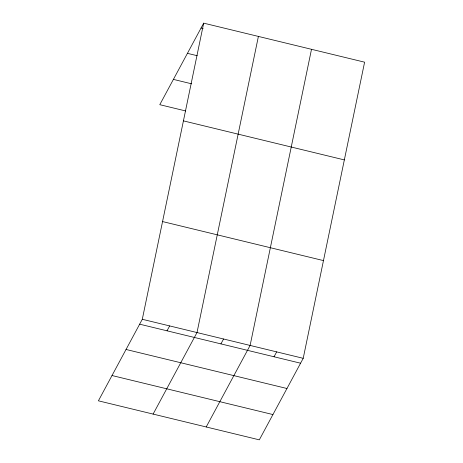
<?xml version="1.0" encoding="UTF-8"?>
<svg xmlns="http://www.w3.org/2000/svg" width="463" height="463" viewBox="0 0 463 463"><rect width="100%" height="100%" fill="white"/><g stroke="black" fill="none" stroke-linecap="round" stroke-linejoin="round"><path stroke-width="0.69" d="M142.297 319.285L203.685 23.15L364.601 62.181L303.213 358.316L259.315 439.85L98.399 400.819L142.297 319.285L303.213 358.316M258.4 36.421L197.006 332.556L153.108 414.09M311.501 49.304L250.113 345.439L206.209 426.967M203.685 23.15L159.787 104.684L185.738 110.975M167.016 330.814L169.655 325.923M220.926 343.893L223.56 338.997M274.027 356.77L276.66 351.88M201.052 28.046L203.159 28.556M187.434 53.338L197.255 55.716M173.405 79.393L191.641 83.815M183.429 120.872L344.345 159.909M162.554 221.563L323.469 260.594M139.664 324.181L300.58 363.212M126.046 349.472L286.962 388.503M112.017 375.528L272.927 414.559"/></g></svg>
